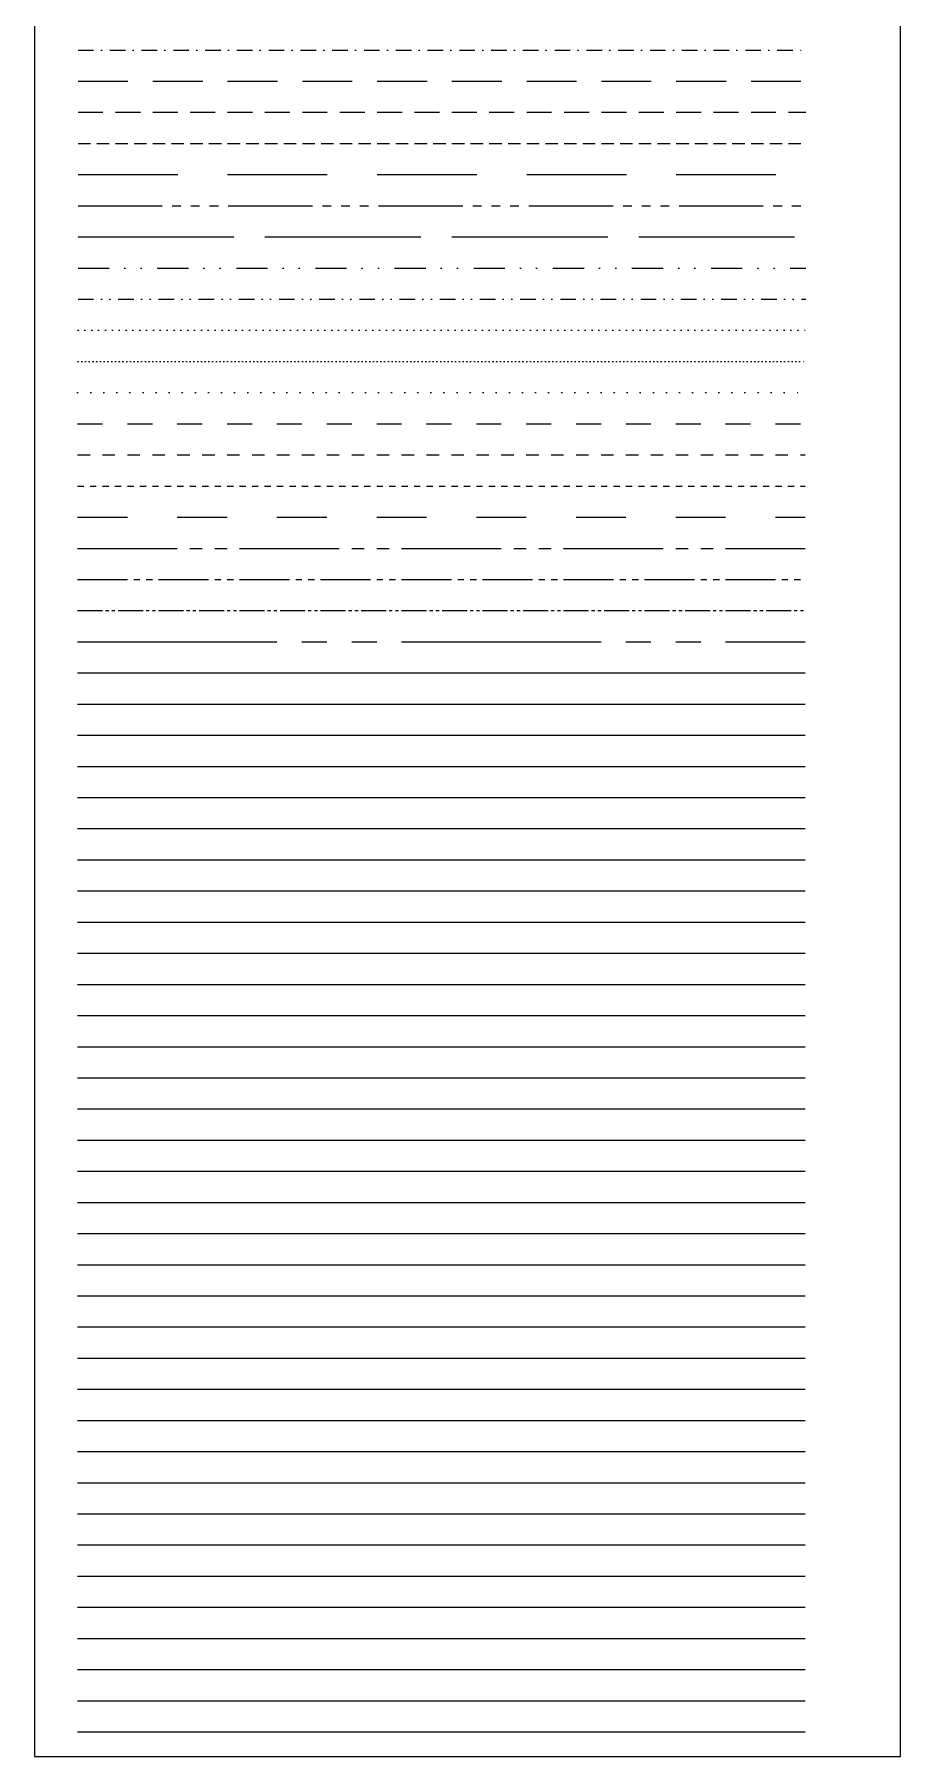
# Model space of a CAD drawing. Header units: metres. Extents: x 3 to 509016, y 4 to 6969473.
# Drawn here: x 508731.5 to 508870.5, y 6967222.8 to 6967499.2 of the extents above; entities that cross this region are included whole.
import ezdxf
from ezdxf.lldxf.tags import DXFTag

# ---------------------------------------------------------------- set-up
doc = ezdxf.new("R2010")
doc.units = ezdxf.units.M
for name, pattern in [('ISO-DASHDOT2', [5, 2.5, -1.25, 0, -1.25]), ('ISO-DASHED', [12, 8, -4]), ('ISO-DASHED2', [6, 4, -2]), ('ISO-DASHED3', [3, 2, -1]), ('ISO-DASHEDX2', [24, 16, -8]), ('ISO-DASHSHORT3', [24.11495, 13.51495, -1.6, 1.4, -1.6, 1.4, -1.6, 1.4, -1.6]), ('ISO-DATUM', [30, 25, -5]), ('ISO-DIVIDE', [12.5, 5, -2.5, 0, -2.5, 0, -2.5]), ('ISO-DIVIDE2', [6.25, 2.5, -1.25, 0, -1.25, 0, -1.25]), ('ISO-DOT', [1, 0, -1]), ('ISO-DOT2', [0.5, 0, -0.5]), ('ISO-DOTX2', [2, 0, -2]), ('ISO-HIDDEN', [8, 4, -4]), ('ISO-HIDDEN2', [4, 2, -2]), ('ISO-HIDDEN3', [2, 1, -1]), ('ISO-HIDDENX2', [16, 8, -8]), ('ISO-PHANTOM', [26, 16, -2, 2, -2, 2, -2]), ('ISO-PHANTOM2', [13, 8, -1, 1, -1, 1, -1]), ('ISO-PHANTOM3', [6.5, 4, -0.5, 0.5, -0.5, 0.5, -0.5]), ('ISO-PHANTOMX2', [52, 32, -4, 4, -4, 4, -4])]:
    doc.linetypes.add(name, pattern=pattern)
doc.layers.add('_Design Non Plottable', color=45, linetype='Continuous', plot=False)
doc.layers.add('XREF', color=7, linetype='Continuous')
doc.styles.get("Standard").update_dxf_attribs({"font": 'ARIALN.TTF'})
tags = doc.linetypes.add('PAV-Construction Joint', pattern='A,3.865159,["CJ",Standard,S=3,R=0,X=0,Y=0.55],17.735276', length=21.600435).pattern_tags.tags
tags[4] = DXFTag(74, 10)
tags = doc.linetypes.add('PAV-Dowelled Joint', pattern='A,3.802403,["DJ",Standard,S=3,R=0,X=0,Y=0.55],17.798032', length=21.600435).pattern_tags.tags
tags[4] = DXFTag(74, 10)
tags = doc.linetypes.add('PAV-Edge Thickening', pattern='A,3.760794,["TE",Standard,S=3,R=0,X=0,Y=0.55],17.839642', length=21.600436).pattern_tags.tags
tags[4] = DXFTag(74, 10)
tags = doc.linetypes.add('PAV-Expansion Joint', pattern='A,3.886987,["EJ",Standard,S=3,R=0,X=0,Y=0.55],17.713448', length=21.600435).pattern_tags.tags
tags[4] = DXFTag(74, 10)
tags = doc.linetypes.add('PAV-Isolation Joint', pattern='A,2.035009,["ISOJ",Standard,S=3,R=0,X=0,Y=0.55],19.565426', length=21.600435).pattern_tags.tags
tags[4] = DXFTag(74, 10)
tags = doc.linetypes.add('PAV-Kerb B1', pattern='A,20.824803,["B1",Standard,S=2.5,R=0,X=0,Y=0.55],6.642444', length=27.467247).pattern_tags.tags
tags[4] = DXFTag(74, 10)
tags = doc.linetypes.add('PAV-Kerb B2', pattern='A,20.824803,["B2",Standard,S=2.5,R=0,X=0,Y=0.55],6.642444', length=27.467247).pattern_tags.tags
tags[4] = DXFTag(74, 10)
tags = doc.linetypes.add('PAV-Kerb B3', pattern='A,20.824803,["B3",Standard,S=2.5,R=0,X=0,Y=0.55],6.642444', length=27.467247).pattern_tags.tags
tags[4] = DXFTag(74, 10)
tags = doc.linetypes.add('PAV-Kerb B4', pattern='A,20.824803,["B4",Standard,S=2.5,R=0,X=0,Y=0.55],6.642444', length=27.467247).pattern_tags.tags
tags[4] = DXFTag(74, 10)
tags = doc.linetypes.add('PAV-Kerb B5', pattern='A,20.824803,["B5",Standard,S=2.5,R=0,X=0,Y=0.55],6.642444', length=27.467247).pattern_tags.tags
tags[4] = DXFTag(74, 10)
tags = doc.linetypes.add('PAV-Kerb ER', pattern='A,20.587763,["ER",Standard,S=2.5,R=0,X=0,Y=0.55],6.879484', length=27.467247).pattern_tags.tags
tags[4] = DXFTag(74, 10)
tags = doc.linetypes.add('PAV-Kerb Invert Channel', pattern='A,20.586911,["IC",Standard,S=2.5,R=0,X=0,Y=0.55],6.880337', length=27.467248).pattern_tags.tags
tags[4] = DXFTag(74, 10)
tags = doc.linetypes.add('PAV-Kerb M1', pattern='A,20.586911,["M1",Standard,S=2.5,R=0,X=0,Y=0.55],6.880337', length=27.467248).pattern_tags.tags
tags[4] = DXFTag(74, 10)
tags = doc.linetypes.add('PAV-Kerb M2', pattern='A,20.586911,["M2",Standard,S=2.5,R=0,X=0,Y=0.55],6.880337', length=27.467248).pattern_tags.tags
tags[4] = DXFTag(74, 10)
tags = doc.linetypes.add('PAV-Kerb M3', pattern='A,20.586911,["M3",Standard,S=2.5,R=0,X=0,Y=0.55],6.880337', length=27.467248).pattern_tags.tags
tags[4] = DXFTag(74, 10)
tags = doc.linetypes.add('PAV-Kerb M4', pattern='A,20.586911,["M4",Standard,S=2.5,R=0,X=0,Y=0.55],6.880337', length=27.467248).pattern_tags.tags
tags[4] = DXFTag(74, 10)
tags = doc.linetypes.add('PAV-Kerb M5', pattern='A,20.586911,["M5",Standard,S=2.5,R=0,X=0,Y=0.55],6.880337', length=27.467248).pattern_tags.tags
tags[4] = DXFTag(74, 10)
tags = doc.linetypes.add('PAV-Kerb M6', pattern='A,20.586911,["M6",Standard,S=2.5,R=0,X=0,Y=0.55],6.880337', length=27.467248).pattern_tags.tags
tags[4] = DXFTag(74, 10)
tags = doc.linetypes.add('PAV-Kerb SM1', pattern='A,19.631931,["SM1",Standard,S=2.5,R=0,X=0,Y=0.55],7.835316', length=27.467247).pattern_tags.tags
tags[4] = DXFTag(74, 10)
tags = doc.linetypes.add('PAV-Kerb SM2', pattern='A,19.631931,["SM2",Standard,S=2.5,R=0,X=0,Y=0.55],7.835316', length=27.467247).pattern_tags.tags
tags[4] = DXFTag(74, 10)
tags = doc.linetypes.add('PAV-Kerb SM3', pattern='A,19.631931,["SM3",Standard,S=2.5,R=0,X=0,Y=0.55],7.835316', length=27.467247).pattern_tags.tags
tags[4] = DXFTag(74, 10)
tags = doc.linetypes.add('PAV-Kerb SM4', pattern='A,19.631931,["SM4",Standard,S=2.5,R=0,X=0,Y=0.55],7.835316', length=27.467247).pattern_tags.tags
tags[4] = DXFTag(74, 10)
tags = doc.linetypes.add('PAV-Kerb SM5', pattern='A,19.631931,["SM5",Standard,S=2.5,R=0,X=0,Y=0.55],7.835316', length=27.467247).pattern_tags.tags
tags[4] = DXFTag(74, 10)
tags = doc.linetypes.add('PAV-Key Joint', pattern='A,3.899266,["KJ",Standard,S=3,R=0,X=0,Y=0.55],17.70117', length=21.600436).pattern_tags.tags
tags[4] = DXFTag(74, 10)
tags = doc.linetypes.add('PAV-Sawcut Joint', pattern='A,2.433424,-0.531326,["SJ",Standard,S=3,R=360,X=0,Y=0.55],-1.468631,4.866836,-2,4.86683,-1.999957,2.43343', length=20.600434).pattern_tags.tags
tags[6] = DXFTag(74, 10)
tags = doc.linetypes.add('PAV-Tool Joint', pattern='A,4.107315,["TJ",Standard,S=3,R=0,X=0,Y=0.55],17.493121', length=21.600436).pattern_tags.tags
tags[4] = DXFTag(74, 10)
tags = doc.linetypes.add('SEWER-Design RM', pattern='A,15.261507,-0.324077,["RM",Standard,S=2,R=0,X=0,Y=-1],-3.890111', length=19.475695).pattern_tags.tags
tags[6] = DXFTag(74, 10)
tags = doc.linetypes.add('SEWER-Design Sewer', pattern='A,16.188858,-0.413779,["S",Standard,S=2,R=0,X=0,Y=-1],-1.926603', length=18.52924).pattern_tags.tags
tags[6] = DXFTag(74, 10)
tags = doc.linetypes.add('SEWER-Design VM', pattern='A,15.159188,-0.489152,["VM",Standard,S=2,R=0,X=0,Y=-1],-3.7646', length=19.41294).pattern_tags.tags
tags[6] = DXFTag(74, 10)
tags = doc.linetypes.add('SEWER-Existing RM', pattern='A,6.064996,-1.8,6.064996,-0.31862,["ExRM",Standard,S=2,R=0,X=0,Y=-1],-6.564054', length=20.812666).pattern_tags.tags
tags[10] = DXFTag(74, 10)
tags = doc.linetypes.add('SEWER-Existing Sewer', pattern='A,6.564825,-1.8,6.564825,-0.336016,["ExS",Standard,S=2,R=0,X=0,Y=-1],-4.600546', length=19.866212).pattern_tags.tags
tags[10] = DXFTag(74, 10)
tags = doc.linetypes.add('SEWER-Existing VM', pattern='A,6.096374,-1.8,6.096374,-0.31862,["ExVM",Standard,S=2,R=0,X=0,Y=-1],-6.438543', length=20.749911).pattern_tags.tags
tags[10] = DXFTag(74, 10)
tags = doc.linetypes.add('SEWER-Future RM', pattern='A,3.807083,-2.975,0.05,-2.975,3.807083,-0.315892,["FutRM",Standard,S=2,R=0,X=0,Y=-1],-7.209346', length=21.139404).pattern_tags.tags
tags[14] = DXFTag(74, 10)
tags = doc.linetypes.add('SEWER-Future Sewer', pattern='A,4.311005,-2.975,0.05,-2.975,4.311005,-0.325102,["FutS",Standard,S=2,R=0,X=0,Y=-1],-5.237653', length=20.184765).pattern_tags.tags
tags[14] = DXFTag(74, 10)
tags = doc.linetypes.add('SEWER-Future VM', pattern='A,3.838461,-2.975,0.05,-2.975,3.838461,-0.315892,["FutVM",Standard,S=2,R=0,X=0,Y=-1],-7.083835', length=21.076649).pattern_tags.tags
tags[14] = DXFTag(74, 10)

# ---------------------------------------------------------------- blocks, each defined once
blk = doc.blocks.new('XD_DESIGN_1')
at = {"linetype": 'ISO-DASHDOT2'}
blk.add_lwpolyline([(508738.513, 6967496.749), (508855.3, 6967496.749)], dxfattribs=at)
at = {"linetype": 'ISO-DASHED'}
blk.add_lwpolyline([(508738.513, 6967491.749), (508855.3, 6967491.749)], dxfattribs=at)
at = {"linetype": 'ISO-DASHED2'}
blk.add_lwpolyline([(508738.513, 6967486.749), (508855.3, 6967486.749)], dxfattribs=at)
at = {"linetype": 'ISO-DASHED3'}
blk.add_lwpolyline([(508738.513, 6967481.749), (508855.3, 6967481.749)], dxfattribs=at)
at = {"linetype": 'ISO-DASHEDX2'}
blk.add_lwpolyline([(508738.513, 6967476.749), (508855.3, 6967476.749)], dxfattribs=at)
at = {"linetype": 'ISO-DASHSHORT3'}
blk.add_lwpolyline([(508738.513, 6967471.749), (508855.3, 6967471.749)], dxfattribs=at)
at = {"linetype": 'ISO-DATUM'}
blk.add_lwpolyline([(508738.513, 6967466.749), (508855.3, 6967466.749)], dxfattribs=at)
at = {"linetype": 'ISO-DIVIDE'}
blk.add_lwpolyline([(508738.513, 6967461.749), (508855.3, 6967461.749)], dxfattribs=at)
at = {"linetype": 'ISO-DIVIDE2'}
blk.add_lwpolyline([(508738.513, 6967456.749), (508855.3, 6967456.749)], dxfattribs=at)
at = {"linetype": 'ISO-DOT'}
blk.add_lwpolyline([(508738.513, 6967451.749), (508855.3, 6967451.749)], dxfattribs=at)
at = {"linetype": 'ISO-DOT2'}
blk.add_lwpolyline([(508738.513, 6967446.749), (508855.3, 6967446.749)], dxfattribs=at)
at = {"linetype": 'ISO-DOTX2'}
blk.add_lwpolyline([(508738.439, 6967441.749), (508855.227, 6967441.749)], dxfattribs=at)
at = {"linetype": 'ISO-HIDDEN'}
blk.add_lwpolyline([(508738.439, 6967436.749), (508855.227, 6967436.749)], dxfattribs=at)
at = {"linetype": 'ISO-HIDDEN2'}
blk.add_lwpolyline([(508738.439, 6967431.749), (508855.227, 6967431.749)], dxfattribs=at)
at = {"linetype": 'ISO-HIDDEN3'}
blk.add_lwpolyline([(508738.439, 6967426.749), (508855.227, 6967426.749)], dxfattribs=at)
at = {"linetype": 'ISO-HIDDENX2'}
blk.add_lwpolyline([(508738.439, 6967421.749), (508855.227, 6967421.749)], dxfattribs=at)
at = {"linetype": 'ISO-PHANTOM'}
blk.add_lwpolyline([(508738.439, 6967416.749), (508855.227, 6967416.749)], dxfattribs=at)
at = {"linetype": 'ISO-PHANTOM2'}
blk.add_lwpolyline([(508738.439, 6967411.749), (508855.227, 6967411.749)], dxfattribs=at)
at = {"linetype": 'ISO-PHANTOM3'}
blk.add_lwpolyline([(508738.439, 6967406.749), (508855.227, 6967406.749)], dxfattribs=at)
at = {"linetype": 'ISO-PHANTOMX2'}
blk.add_lwpolyline([(508738.439, 6967401.749), (508855.227, 6967401.749)], dxfattribs=at)
at = {"linetype": 'PAV-Construction Joint'}
blk.add_lwpolyline([(508738.439, 6967396.749), (508855.227, 6967396.749)], dxfattribs=at)
at = {"linetype": 'PAV-Dowelled Joint'}
blk.add_lwpolyline([(508738.439, 6967391.749), (508855.227, 6967391.749)], dxfattribs=at)
at = {"linetype": 'PAV-Edge Thickening'}
blk.add_lwpolyline([(508738.439, 6967386.749), (508855.227, 6967386.749)], dxfattribs=at)
at = {"linetype": 'PAV-Expansion Joint'}
blk.add_lwpolyline([(508738.439, 6967381.749), (508855.227, 6967381.749)], dxfattribs=at)
at = {"linetype": 'PAV-Isolation Joint'}
blk.add_lwpolyline([(508738.439, 6967376.749), (508855.227, 6967376.749)], dxfattribs=at)
at = {"linetype": 'PAV-Kerb B1'}
blk.add_lwpolyline([(508738.439, 6967371.749), (508855.227, 6967371.749)], dxfattribs=at)
at = {"linetype": 'PAV-Kerb B2'}
blk.add_lwpolyline([(508738.439, 6967366.749), (508855.227, 6967366.749)], dxfattribs=at)
at = {"linetype": 'PAV-Kerb B3'}
blk.add_lwpolyline([(508738.439, 6967361.749), (508855.227, 6967361.749)], dxfattribs=at)
at = {"linetype": 'PAV-Kerb B4'}
blk.add_lwpolyline([(508738.439, 6967356.749), (508855.227, 6967356.749)], dxfattribs=at)
at = {"linetype": 'PAV-Kerb B5'}
blk.add_lwpolyline([(508738.439, 6967351.749), (508855.227, 6967351.749)], dxfattribs=at)
at = {"linetype": 'PAV-Kerb ER'}
blk.add_lwpolyline([(508738.439, 6967346.749), (508855.227, 6967346.749)], dxfattribs=at)
at = {"linetype": 'PAV-Kerb Invert Channel'}
blk.add_lwpolyline([(508738.439, 6967341.749), (508855.227, 6967341.749)], dxfattribs=at)
at = {"linetype": 'PAV-Kerb M1'}
blk.add_lwpolyline([(508738.439, 6967336.749), (508855.227, 6967336.749)], dxfattribs=at)
at = {"linetype": 'PAV-Kerb M2'}
blk.add_lwpolyline([(508738.439, 6967331.749), (508855.227, 6967331.749)], dxfattribs=at)
at = {"linetype": 'PAV-Kerb M3'}
blk.add_lwpolyline([(508738.439, 6967326.749), (508855.227, 6967326.749)], dxfattribs=at)
at = {"linetype": 'PAV-Kerb M4'}
blk.add_lwpolyline([(508738.439, 6967321.749), (508855.227, 6967321.749)], dxfattribs=at)
at = {"linetype": 'PAV-Kerb M5'}
blk.add_lwpolyline([(508738.439, 6967316.749), (508855.227, 6967316.749)], dxfattribs=at)
at = {"linetype": 'PAV-Kerb M6'}
blk.add_lwpolyline([(508738.439, 6967311.749), (508855.227, 6967311.749)], dxfattribs=at)
at = {"linetype": 'PAV-Kerb SM1'}
blk.add_lwpolyline([(508738.439, 6967306.749), (508855.227, 6967306.749)], dxfattribs=at)
at = {"linetype": 'PAV-Kerb SM2'}
blk.add_lwpolyline([(508738.439, 6967301.749), (508855.227, 6967301.749)], dxfattribs=at)
at = {"linetype": 'PAV-Kerb SM3'}
blk.add_lwpolyline([(508738.439, 6967296.749), (508855.227, 6967296.749)], dxfattribs=at)
at = {"linetype": 'PAV-Kerb SM4'}
blk.add_lwpolyline([(508738.439, 6967291.749), (508855.227, 6967291.749)], dxfattribs=at)
at = {"linetype": 'PAV-Kerb SM5'}
blk.add_lwpolyline([(508738.439, 6967286.749), (508855.227, 6967286.749)], dxfattribs=at)
at = {"linetype": 'PAV-Key Joint'}
blk.add_lwpolyline([(508738.439, 6967281.749), (508855.227, 6967281.749)], dxfattribs=at)
at = {"linetype": 'PAV-Sawcut Joint'}
blk.add_lwpolyline([(508738.439, 6967276.749), (508855.227, 6967276.749)], dxfattribs=at)
at = {"linetype": 'PAV-Tool Joint'}
blk.add_lwpolyline([(508738.439, 6967271.749), (508855.227, 6967271.749)], dxfattribs=at)
at = {"linetype": 'SEWER-Design RM'}
blk.add_lwpolyline([(508738.439, 6967266.749), (508855.227, 6967266.749)], dxfattribs=at)
at = {"linetype": 'SEWER-Design Sewer'}
blk.add_lwpolyline([(508738.439, 6967261.749), (508855.227, 6967261.749)], dxfattribs=at)
at = {"linetype": 'SEWER-Design VM'}
blk.add_lwpolyline([(508738.439, 6967256.749), (508855.227, 6967256.749)], dxfattribs=at)
at = {"color": 252, "linetype": 'SEWER-Existing RM'}
blk.add_lwpolyline([(508738.439, 6967251.749), (508855.227, 6967251.749)], dxfattribs=at)
at = {"color": 252, "linetype": 'SEWER-Existing Sewer'}
blk.add_lwpolyline([(508738.439, 6967246.749), (508855.227, 6967246.749)], dxfattribs=at)
at = {"color": 252, "linetype": 'SEWER-Existing VM'}
blk.add_lwpolyline([(508738.439, 6967241.749), (508855.227, 6967241.749)], dxfattribs=at)
at = {"color": 253, "linetype": 'SEWER-Future RM'}
blk.add_lwpolyline([(508738.439, 6967236.749), (508855.227, 6967236.749)], dxfattribs=at)
at = {"color": 253, "linetype": 'SEWER-Future Sewer'}
blk.add_lwpolyline([(508738.439, 6967231.749), (508855.227, 6967231.749)], dxfattribs=at)
at = {"color": 253, "linetype": 'SEWER-Future VM'}
blk.add_lwpolyline([(508738.439, 6967226.749), (508855.227, 6967226.749)], dxfattribs=at)
at = {"layer": '_Design Non Plottable'}
blk.add_lwpolyline([(508731.513, 6967761.749), (508731.513, 6967222.785), (508870.513, 6967222.785), (508870.513, 6967761.749)], dxfattribs=at)
blk = doc.blocks.new('XD_DESIGN_2')
at = {"linetype": 'ISO-DASHDOT2'}
blk.add_lwpolyline([(508738.513, 6967496.749), (508855.3, 6967496.749)], dxfattribs=at)
at = {"linetype": 'ISO-DASHED'}
blk.add_lwpolyline([(508738.513, 6967491.749), (508855.3, 6967491.749)], dxfattribs=at)
at = {"linetype": 'ISO-DASHED2'}
blk.add_lwpolyline([(508738.513, 6967486.749), (508855.3, 6967486.749)], dxfattribs=at)
at = {"linetype": 'ISO-DASHED3'}
blk.add_lwpolyline([(508738.513, 6967481.749), (508855.3, 6967481.749)], dxfattribs=at)
at = {"linetype": 'ISO-DASHEDX2'}
blk.add_lwpolyline([(508738.513, 6967476.749), (508855.3, 6967476.749)], dxfattribs=at)
at = {"linetype": 'ISO-DASHSHORT3'}
blk.add_lwpolyline([(508738.513, 6967471.749), (508855.3, 6967471.749)], dxfattribs=at)
at = {"linetype": 'ISO-DATUM'}
blk.add_lwpolyline([(508738.513, 6967466.749), (508855.3, 6967466.749)], dxfattribs=at)
at = {"linetype": 'ISO-DIVIDE'}
blk.add_lwpolyline([(508738.513, 6967461.749), (508855.3, 6967461.749)], dxfattribs=at)
at = {"linetype": 'ISO-DIVIDE2'}
blk.add_lwpolyline([(508738.513, 6967456.749), (508855.3, 6967456.749)], dxfattribs=at)
at = {"linetype": 'ISO-DOT'}
blk.add_lwpolyline([(508738.513, 6967451.749), (508855.3, 6967451.749)], dxfattribs=at)
at = {"linetype": 'ISO-DOT2'}
blk.add_lwpolyline([(508738.513, 6967446.749), (508855.3, 6967446.749)], dxfattribs=at)
at = {"linetype": 'ISO-DOTX2'}
blk.add_lwpolyline([(508738.439, 6967441.749), (508855.227, 6967441.749)], dxfattribs=at)
at = {"linetype": 'ISO-HIDDEN'}
blk.add_lwpolyline([(508738.439, 6967436.749), (508855.227, 6967436.749)], dxfattribs=at)
at = {"linetype": 'ISO-HIDDEN2'}
blk.add_lwpolyline([(508738.439, 6967431.749), (508855.227, 6967431.749)], dxfattribs=at)
at = {"linetype": 'ISO-HIDDEN3'}
blk.add_lwpolyline([(508738.439, 6967426.749), (508855.227, 6967426.749)], dxfattribs=at)
at = {"linetype": 'ISO-HIDDENX2'}
blk.add_lwpolyline([(508738.439, 6967421.749), (508855.227, 6967421.749)], dxfattribs=at)
at = {"linetype": 'ISO-PHANTOM'}
blk.add_lwpolyline([(508738.439, 6967416.749), (508855.227, 6967416.749)], dxfattribs=at)
at = {"linetype": 'ISO-PHANTOM2'}
blk.add_lwpolyline([(508738.439, 6967411.749), (508855.227, 6967411.749)], dxfattribs=at)
at = {"linetype": 'ISO-PHANTOM3'}
blk.add_lwpolyline([(508738.439, 6967406.749), (508855.227, 6967406.749)], dxfattribs=at)
at = {"linetype": 'ISO-PHANTOMX2'}
blk.add_lwpolyline([(508738.439, 6967401.749), (508855.227, 6967401.749)], dxfattribs=at)
at = {"linetype": 'PAV-Construction Joint'}
blk.add_lwpolyline([(508738.439, 6967396.749), (508855.227, 6967396.749)], dxfattribs=at)
at = {"linetype": 'PAV-Dowelled Joint'}
blk.add_lwpolyline([(508738.439, 6967391.749), (508855.227, 6967391.749)], dxfattribs=at)
at = {"linetype": 'PAV-Edge Thickening'}
blk.add_lwpolyline([(508738.439, 6967386.749), (508855.227, 6967386.749)], dxfattribs=at)
at = {"linetype": 'PAV-Expansion Joint'}
blk.add_lwpolyline([(508738.439, 6967381.749), (508855.227, 6967381.749)], dxfattribs=at)
at = {"linetype": 'PAV-Isolation Joint'}
blk.add_lwpolyline([(508738.439, 6967376.749), (508855.227, 6967376.749)], dxfattribs=at)
at = {"linetype": 'PAV-Kerb B1'}
blk.add_lwpolyline([(508738.439, 6967371.749), (508855.227, 6967371.749)], dxfattribs=at)
at = {"linetype": 'PAV-Kerb B2'}
blk.add_lwpolyline([(508738.439, 6967366.749), (508855.227, 6967366.749)], dxfattribs=at)
at = {"linetype": 'PAV-Kerb B3'}
blk.add_lwpolyline([(508738.439, 6967361.749), (508855.227, 6967361.749)], dxfattribs=at)
at = {"linetype": 'PAV-Kerb B4'}
blk.add_lwpolyline([(508738.439, 6967356.749), (508855.227, 6967356.749)], dxfattribs=at)
at = {"linetype": 'PAV-Kerb B5'}
blk.add_lwpolyline([(508738.439, 6967351.749), (508855.227, 6967351.749)], dxfattribs=at)
at = {"linetype": 'PAV-Kerb ER'}
blk.add_lwpolyline([(508738.439, 6967346.749), (508855.227, 6967346.749)], dxfattribs=at)
at = {"linetype": 'PAV-Kerb Invert Channel'}
blk.add_lwpolyline([(508738.439, 6967341.749), (508855.227, 6967341.749)], dxfattribs=at)
at = {"linetype": 'PAV-Kerb M1'}
blk.add_lwpolyline([(508738.439, 6967336.749), (508855.227, 6967336.749)], dxfattribs=at)
at = {"linetype": 'PAV-Kerb M2'}
blk.add_lwpolyline([(508738.439, 6967331.749), (508855.227, 6967331.749)], dxfattribs=at)
at = {"linetype": 'PAV-Kerb M3'}
blk.add_lwpolyline([(508738.439, 6967326.749), (508855.227, 6967326.749)], dxfattribs=at)
at = {"linetype": 'PAV-Kerb M4'}
blk.add_lwpolyline([(508738.439, 6967321.749), (508855.227, 6967321.749)], dxfattribs=at)
at = {"linetype": 'PAV-Kerb M5'}
blk.add_lwpolyline([(508738.439, 6967316.749), (508855.227, 6967316.749)], dxfattribs=at)
at = {"linetype": 'PAV-Kerb M6'}
blk.add_lwpolyline([(508738.439, 6967311.749), (508855.227, 6967311.749)], dxfattribs=at)
at = {"linetype": 'PAV-Kerb SM1'}
blk.add_lwpolyline([(508738.439, 6967306.749), (508855.227, 6967306.749)], dxfattribs=at)
at = {"linetype": 'PAV-Kerb SM2'}
blk.add_lwpolyline([(508738.439, 6967301.749), (508855.227, 6967301.749)], dxfattribs=at)
at = {"linetype": 'PAV-Kerb SM3'}
blk.add_lwpolyline([(508738.439, 6967296.749), (508855.227, 6967296.749)], dxfattribs=at)
at = {"linetype": 'PAV-Kerb SM4'}
blk.add_lwpolyline([(508738.439, 6967291.749), (508855.227, 6967291.749)], dxfattribs=at)
at = {"linetype": 'PAV-Kerb SM5'}
blk.add_lwpolyline([(508738.439, 6967286.749), (508855.227, 6967286.749)], dxfattribs=at)
at = {"linetype": 'PAV-Key Joint'}
blk.add_lwpolyline([(508738.439, 6967281.749), (508855.227, 6967281.749)], dxfattribs=at)
at = {"linetype": 'PAV-Sawcut Joint'}
blk.add_lwpolyline([(508738.439, 6967276.749), (508855.227, 6967276.749)], dxfattribs=at)
at = {"linetype": 'PAV-Tool Joint'}
blk.add_lwpolyline([(508738.439, 6967271.749), (508855.227, 6967271.749)], dxfattribs=at)
at = {"linetype": 'SEWER-Design RM'}
blk.add_lwpolyline([(508738.439, 6967266.749), (508855.227, 6967266.749)], dxfattribs=at)
at = {"linetype": 'SEWER-Design Sewer'}
blk.add_lwpolyline([(508738.439, 6967261.749), (508855.227, 6967261.749)], dxfattribs=at)
at = {"linetype": 'SEWER-Design VM'}
blk.add_lwpolyline([(508738.439, 6967256.749), (508855.227, 6967256.749)], dxfattribs=at)
at = {"color": 252, "linetype": 'SEWER-Existing RM'}
blk.add_lwpolyline([(508738.439, 6967251.749), (508855.227, 6967251.749)], dxfattribs=at)
at = {"color": 252, "linetype": 'SEWER-Existing Sewer'}
blk.add_lwpolyline([(508738.439, 6967246.749), (508855.227, 6967246.749)], dxfattribs=at)
at = {"color": 252, "linetype": 'SEWER-Existing VM'}
blk.add_lwpolyline([(508738.439, 6967241.749), (508855.227, 6967241.749)], dxfattribs=at)
at = {"color": 253, "linetype": 'SEWER-Future RM'}
blk.add_lwpolyline([(508738.439, 6967236.749), (508855.227, 6967236.749)], dxfattribs=at)
at = {"color": 253, "linetype": 'SEWER-Future Sewer'}
blk.add_lwpolyline([(508738.439, 6967231.749), (508855.227, 6967231.749)], dxfattribs=at)
at = {"color": 253, "linetype": 'SEWER-Future VM'}
blk.add_lwpolyline([(508738.439, 6967226.749), (508855.227, 6967226.749)], dxfattribs=at)
at = {"layer": '_Design Non Plottable'}
blk.add_lwpolyline([(508731.513, 6967761.749), (508731.513, 6967222.785), (508870.513, 6967222.785), (508870.513, 6967761.749)], dxfattribs=at)

msp = doc.modelspace()

# ---------------------------------------------------------------- block references
msp.add_blockref('XD_DESIGN_1', (0, 0))

# ---------------------------------------------------------------- next in the draw order: block references
at = {"layer": 'XREF'}
msp.add_blockref('XD_DESIGN_2', (0, 0), dxfattribs=at)

doc.saveas('drawing.dxf')
